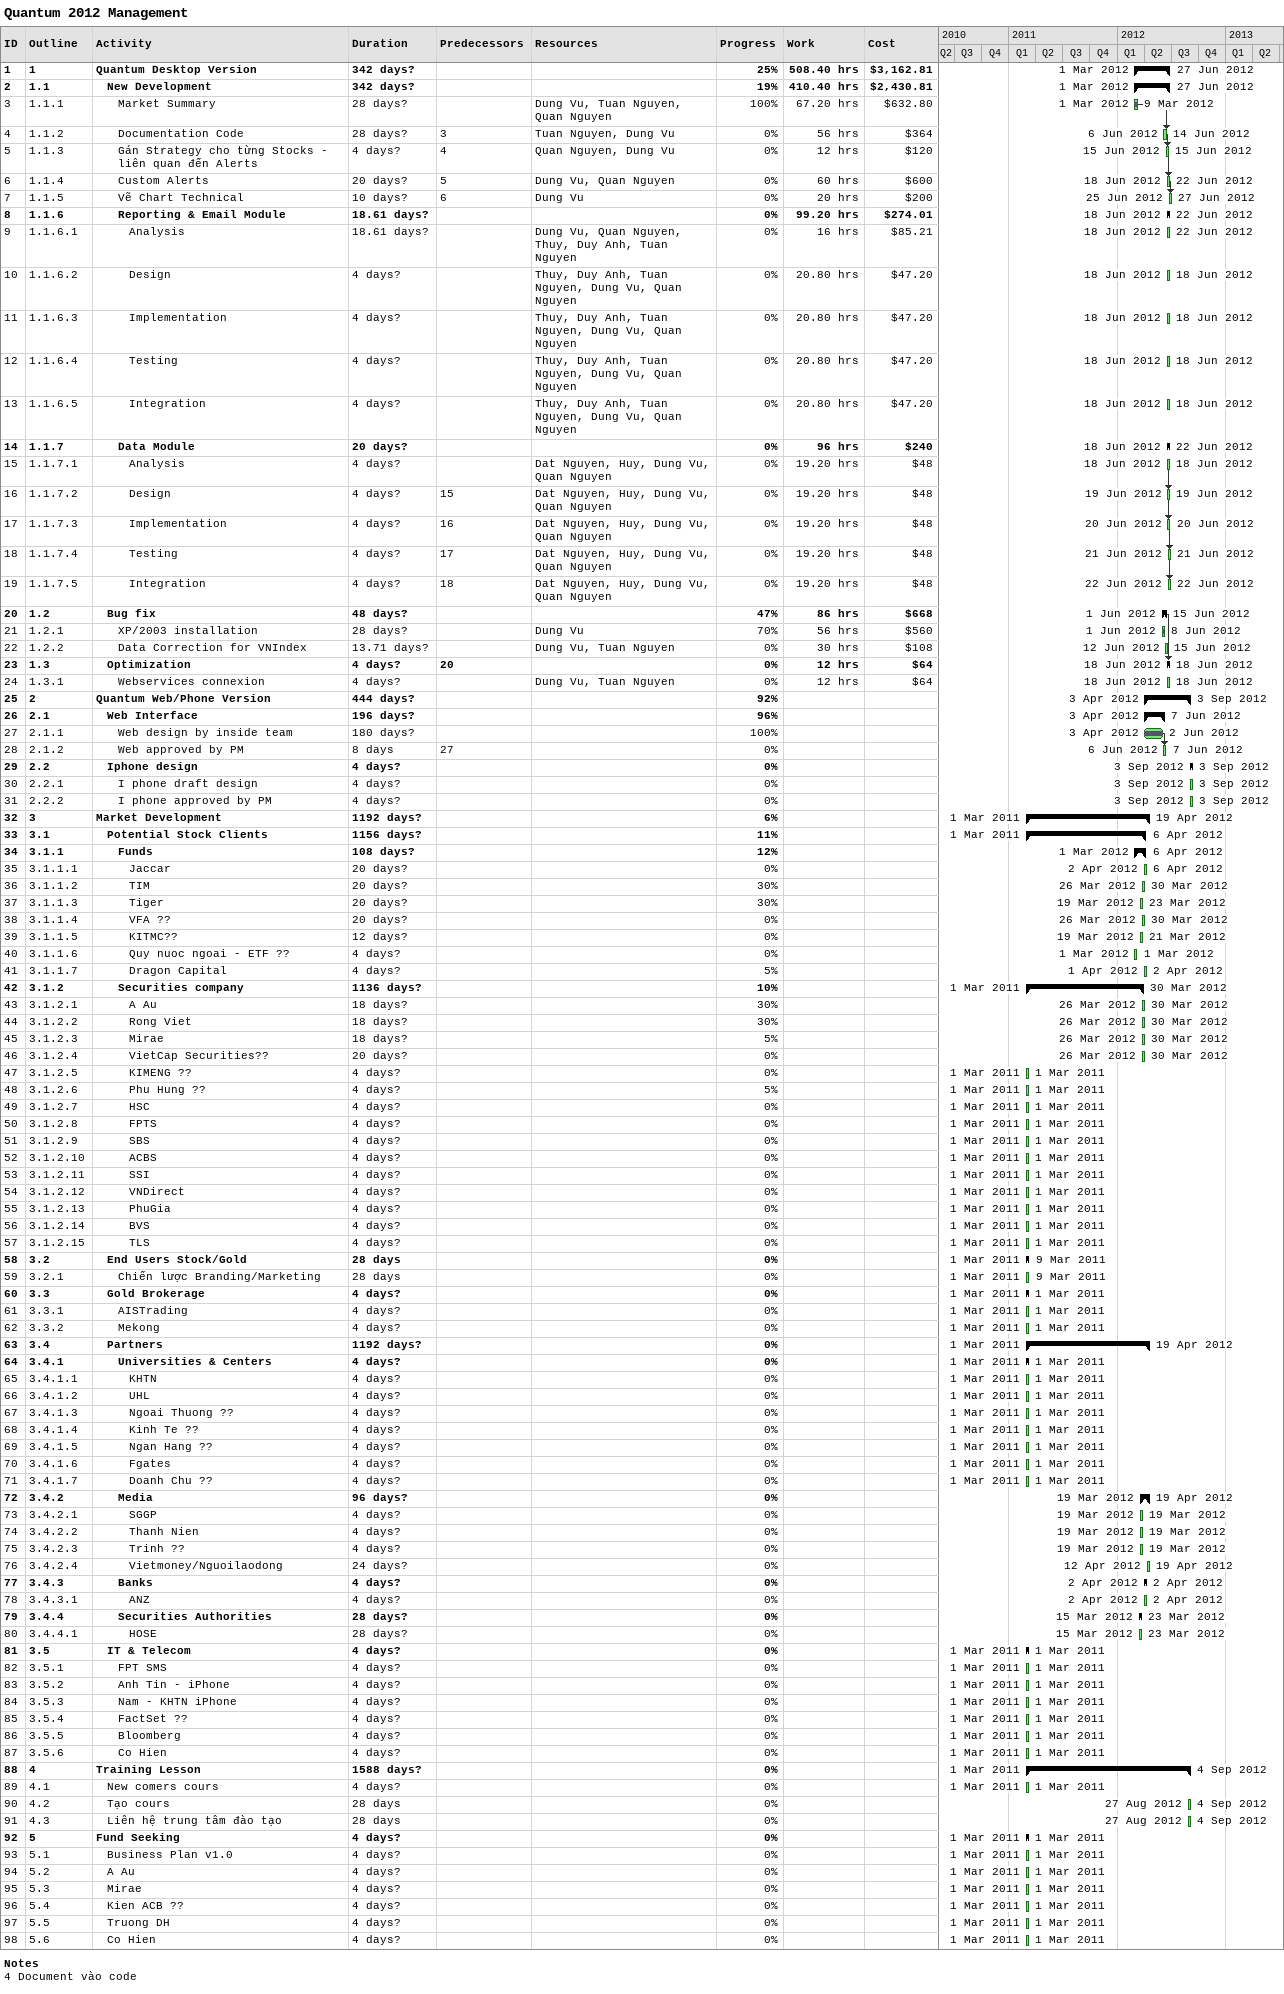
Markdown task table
Quantum 2012 Management

| ID | WBS | Task | Duration | Start | Finish | Predecessors | Resources | % complete | Work (h) | Cost ($) |
|---|---|---|---|---|---|---|---|---|---|---|
| 1 | 1 | **Quantum Desktop Version** | 342d? | 2012-03-01 | 2012-06-27 |  |  | 25 | 508.40 | 3162.81 |
| 2 | 1.1 | **New Development** | 342d? | 2012-03-01 | 2012-06-27 |  |  | 19 | 410.40 | 2430.81 |
| 3 | 1.1.1 | Market Summary | 28d? | 2012-03-01 | 2012-03-09 |  | Dung Vu, Tuan Nguyen, Quan Nguyen | 100 | 67.20 | 632.80 |
| 4 | 1.1.2 | Documentation Code | 28d? | 2012-06-06 | 2012-06-14 | 3 | Tuan Nguyen, Dung Vu | 0 | 56 | 364 |
| 5 | 1.1.3 | Gán Strategy cho từng Stocks - liên quan đến Alerts | 4d? | 2012-06-15 | 2012-06-15 | 4 | Quan Nguyen, Dung Vu | 0 | 12 | 120 |
| 6 | 1.1.4 | Custom Alerts | 20d? | 2012-06-18 | 2012-06-22 | 5 | Dung Vu, Quan Nguyen | 0 | 60 | 600 |
| 7 | 1.1.5 | Vẽ Chart Technical | 10d? | 2012-06-25 | 2012-06-27 | 6 | Dung Vu | 0 | 20 | 200 |
| 8 | 1.1.6 | **Reporting & Email Module** | 18.61d? | 2012-06-18 | 2012-06-22 |  |  | 0 | 99.20 | 274.01 |
| 9 | 1.1.6.1 | Analysis | 18.61d? | 2012-06-18 | 2012-06-22 |  | Dung Vu, Quan Nguyen, Thuy, Duy Anh, Tuan Nguyen | 0 | 16 | 85.21 |
| 10 | 1.1.6.2 | Design | 4d? | 2012-06-18 | 2012-06-18 |  | Thuy, Duy Anh, Tuan Nguyen, Dung Vu, Quan Nguyen | 0 | 20.80 | 47.20 |
| 11 | 1.1.6.3 | Implementation | 4d? | 2012-06-18 | 2012-06-18 |  | Thuy, Duy Anh, Tuan Nguyen, Dung Vu, Quan Nguyen | 0 | 20.80 | 47.20 |
| 12 | 1.1.6.4 | Testing | 4d? | 2012-06-18 | 2012-06-18 |  | Thuy, Duy Anh, Tuan Nguyen, Dung Vu, Quan Nguyen | 0 | 20.80 | 47.20 |
| 13 | 1.1.6.5 | Integration | 4d? | 2012-06-18 | 2012-06-18 |  | Thuy, Duy Anh, Tuan Nguyen, Dung Vu, Quan Nguyen | 0 | 20.80 | 47.20 |
| 14 | 1.1.7 | **Data Module** | 20d? | 2012-06-18 | 2012-06-22 |  |  | 0 | 96 | 240 |
| 15 | 1.1.7.1 | Analysis | 4d? | 2012-06-18 | 2012-06-18 |  | Dat Nguyen, Huy, Dung Vu, Quan Nguyen | 0 | 19.20 | 48 |
| 16 | 1.1.7.2 | Design | 4d? | 2012-06-19 | 2012-06-19 | 15 | Dat Nguyen, Huy, Dung Vu, Quan Nguyen | 0 | 19.20 | 48 |
| 17 | 1.1.7.3 | Implementation | 4d? | 2012-06-20 | 2012-06-20 | 16 | Dat Nguyen, Huy, Dung Vu, Quan Nguyen | 0 | 19.20 | 48 |
| 18 | 1.1.7.4 | Testing | 4d? | 2012-06-21 | 2012-06-21 | 17 | Dat Nguyen, Huy, Dung Vu, Quan Nguyen | 0 | 19.20 | 48 |
| 19 | 1.1.7.5 | Integration | 4d? | 2012-06-22 | 2012-06-22 | 18 | Dat Nguyen, Huy, Dung Vu, Quan Nguyen | 0 | 19.20 | 48 |
| 20 | 1.2 | **Bug fix** | 48d? | 2012-06-01 | 2012-06-15 |  |  | 47 | 86 | 668 |
| 21 | 1.2.1 | XP/2003 installation | 28d? | 2012-06-01 | 2012-06-08 |  | Dung Vu | 70 | 56 | 560 |
| 22 | 1.2.2 | Data Correction for VNIndex | 13.71d? | 2012-06-12 | 2012-06-15 |  | Dung Vu, Tuan Nguyen | 0 | 30 | 108 |
| 23 | 1.3 | **Optimization** | 4d? | 2012-06-18 | 2012-06-18 | 20 |  | 0 | 12 | 64 |
| 24 | 1.3.1 | Webservices connexion | 4d? | 2012-06-18 | 2012-06-18 |  | Dung Vu, Tuan Nguyen | 0 | 12 | 64 |
| 25 | 2 | **Quantum Web/Phone Version** | 444d? | 2012-04-03 | 2012-09-03 |  |  | 92 |  |  |
| 26 | 2.1 | **Web Interface** | 196d? | 2012-04-03 | 2012-06-07 |  |  | 96 |  |  |
| 27 | 2.1.1 | Web design by inside team | 180d? | 2012-04-03 | 2012-06-02 |  |  | 100 |  |  |
| 28 | 2.1.2 | Web approved by PM | 8d | 2012-06-06 | 2012-06-07 | 27 |  | 0 |  |  |
| 29 | 2.2 | **Iphone design** | 4d? | 2012-09-03 | 2012-09-03 |  |  | 0 |  |  |
| 30 | 2.2.1 | I phone draft design | 4d? | 2012-09-03 | 2012-09-03 |  |  | 0 |  |  |
| 31 | 2.2.2 | I phone approved by PM | 4d? | 2012-09-03 | 2012-09-03 |  |  | 0 |  |  |
| 32 | 3 | **Market Development** | 1192d? | 2011-03-01 | 2012-04-19 |  |  | 6 |  |  |
| 33 | 3.1 | **Potential Stock Clients** | 1156d? | 2011-03-01 | 2012-04-06 |  |  | 11 |  |  |
| 34 | 3.1.1 | **Funds** | 108d? | 2012-03-01 | 2012-04-06 |  |  | 12 |  |  |
| 35 | 3.1.1.1 | Jaccar | 20d? | 2012-04-02 | 2012-04-06 |  |  | 0 |  |  |
| 36 | 3.1.1.2 | TIM | 20d? | 2012-03-26 | 2012-03-30 |  |  | 30 |  |  |
| 37 | 3.1.1.3 | Tiger | 20d? | 2012-03-19 | 2012-03-23 |  |  | 30 |  |  |
| 38 | 3.1.1.4 | VFA ?? | 20d? | 2012-03-26 | 2012-03-30 |  |  | 0 |  |  |
| 39 | 3.1.1.5 | KITMC?? | 12d? | 2012-03-19 | 2012-03-21 |  |  | 0 |  |  |
| 40 | 3.1.1.6 | Quy nuoc ngoai - ETF ?? | 4d? | 2012-03-01 | 2012-03-01 |  |  | 0 |  |  |
| 41 | 3.1.1.7 | Dragon Capital | 4d? | 2012-04-01 | 2012-04-02 |  |  | 5 |  |  |
| 42 | 3.1.2 | **Securities company** | 1136d? | 2011-03-01 | 2012-03-30 |  |  | 10 |  |  |
| 43 | 3.1.2.1 | A Au | 18d? | 2012-03-26 | 2012-03-30 |  |  | 30 |  |  |
| 44 | 3.1.2.2 | Rong Viet | 18d? | 2012-03-26 | 2012-03-30 |  |  | 30 |  |  |
| 45 | 3.1.2.3 | Mirae | 18d? | 2012-03-26 | 2012-03-30 |  |  | 5 |  |  |
| 46 | 3.1.2.4 | VietCap Securities?? | 20d? | 2012-03-26 | 2012-03-30 |  |  | 0 |  |  |
| 47 | 3.1.2.5 | KIMENG ?? | 4d? | 2011-03-01 | 2011-03-01 |  |  | 0 |  |  |
| 48 | 3.1.2.6 | Phu Hung ?? | 4d? | 2011-03-01 | 2011-03-01 |  |  | 5 |  |  |
| 49 | 3.1.2.7 | HSC | 4d? | 2011-03-01 | 2011-03-01 |  |  | 0 |  |  |
| 50 | 3.1.2.8 | FPTS | 4d? | 2011-03-01 | 2011-03-01 |  |  | 0 |  |  |
| 51 | 3.1.2.9 | SBS | 4d? | 2011-03-01 | 2011-03-01 |  |  | 0 |  |  |
| 52 | 3.1.2.10 | ACBS | 4d? | 2011-03-01 | 2011-03-01 |  |  | 0 |  |  |
| 53 | 3.1.2.11 | SSI | 4d? | 2011-03-01 | 2011-03-01 |  |  | 0 |  |  |
| 54 | 3.1.2.12 | VNDirect | 4d? | 2011-03-01 | 2011-03-01 |  |  | 0 |  |  |
| 55 | 3.1.2.13 | PhuGia | 4d? | 2011-03-01 | 2011-03-01 |  |  | 0 |  |  |
| 56 | 3.1.2.14 | BVS | 4d? | 2011-03-01 | 2011-03-01 |  |  | 0 |  |  |
| 57 | 3.1.2.15 | TLS | 4d? | 2011-03-01 | 2011-03-01 |  |  | 0 |  |  |
| 58 | 3.2 | **End Users Stock/Gold** | 28d | 2011-03-01 | 2011-03-09 |  |  | 0 |  |  |
| 59 | 3.2.1 | Chiến lược Branding/Marketing | 28d | 2011-03-01 | 2011-03-09 |  |  | 0 |  |  |
| 60 | 3.3 | **Gold Brokerage** | 4d? | 2011-03-01 | 2011-03-01 |  |  | 0 |  |  |
| 61 | 3.3.1 | AISTrading | 4d? | 2011-03-01 | 2011-03-01 |  |  | 0 |  |  |
| 62 | 3.3.2 | Mekong | 4d? | 2011-03-01 | 2011-03-01 |  |  | 0 |  |  |
| 63 | 3.4 | **Partners** | 1192d? | 2011-03-01 | 2012-04-19 |  |  | 0 |  |  |
| 64 | 3.4.1 | **Universities & Centers** | 4d? | 2011-03-01 | 2011-03-01 |  |  | 0 |  |  |
| 65 | 3.4.1.1 | KHTN | 4d? | 2011-03-01 | 2011-03-01 |  |  | 0 |  |  |
| 66 | 3.4.1.2 | UHL | 4d? | 2011-03-01 | 2011-03-01 |  |  | 0 |  |  |
| 67 | 3.4.1.3 | Ngoai Thuong ?? | 4d? | 2011-03-01 | 2011-03-01 |  |  | 0 |  |  |
| 68 | 3.4.1.4 | Kinh Te ?? | 4d? | 2011-03-01 | 2011-03-01 |  |  | 0 |  |  |
| 69 | 3.4.1.5 | Ngan Hang ?? | 4d? | 2011-03-01 | 2011-03-01 |  |  | 0 |  |  |
| 70 | 3.4.1.6 | Fgates | 4d? | 2011-03-01 | 2011-03-01 |  |  | 0 |  |  |
| 71 | 3.4.1.7 | Doanh Chu ?? | 4d? | 2011-03-01 | 2011-03-01 |  |  | 0 |  |  |
| 72 | 3.4.2 | **Media** | 96d? | 2012-03-19 | 2012-04-19 |  |  | 0 |  |  |
| 73 | 3.4.2.1 | SGGP | 4d? | 2012-03-19 | 2012-03-19 |  |  | 0 |  |  |
| 74 | 3.4.2.2 | Thanh Nien | 4d? | 2012-03-19 | 2012-03-19 |  |  | 0 |  |  |
| 75 | 3.4.2.3 | Trinh ?? | 4d? | 2012-03-19 | 2012-03-19 |  |  | 0 |  |  |
| 76 | 3.4.2.4 | Vietmoney/Nguoilaodong | 24d? | 2012-04-12 | 2012-04-19 |  |  | 0 |  |  |
| 77 | 3.4.3 | **Banks** | 4d? | 2012-04-02 | 2012-04-02 |  |  | 0 |  |  |
| 78 | 3.4.3.1 | ANZ | 4d? | 2012-04-02 | 2012-04-02 |  |  | 0 |  |  |
| 79 | 3.4.4 | **Securities Authorities** | 28d? | 2012-03-15 | 2012-03-23 |  |  | 0 |  |  |
| 80 | 3.4.4.1 | HOSE | 28d? | 2012-03-15 | 2012-03-23 |  |  | 0 |  |  |
| 81 | 3.5 | **IT & Telecom** | 4d? | 2011-03-01 | 2011-03-01 |  |  | 0 |  |  |
| 82 | 3.5.1 | FPT SMS | 4d? | 2011-03-01 | 2011-03-01 |  |  | 0 |  |  |
| 83 | 3.5.2 | Anh Tin - iPhone | 4d? | 2011-03-01 | 2011-03-01 |  |  | 0 |  |  |
| 84 | 3.5.3 | Nam - KHTN iPhone | 4d? | 2011-03-01 | 2011-03-01 |  |  | 0 |  |  |
| 85 | 3.5.4 | FactSet ?? | 4d? | 2011-03-01 | 2011-03-01 |  |  | 0 |  |  |
| 86 | 3.5.5 | Bloomberg | 4d? | 2011-03-01 | 2011-03-01 |  |  | 0 |  |  |
| 87 | 3.5.6 | Co Hien | 4d? | 2011-03-01 | 2011-03-01 |  |  | 0 |  |  |
| 88 | 4 | **Training Lesson** | 1588d? | 2011-03-01 | 2012-09-04 |  |  | 0 |  |  |
| 89 | 4.1 | New comers cours | 4d? | 2011-03-01 | 2011-03-01 |  |  | 0 |  |  |
| 90 | 4.2 | Tạo cours | 28d | 2012-08-27 | 2012-09-04 |  |  | 0 |  |  |
| 91 | 4.3 | Liên hệ trung tâm đào tạo | 28d | 2012-08-27 | 2012-09-04 |  |  | 0 |  |  |
| 92 | 5 | **Fund Seeking** | 4d? | 2011-03-01 | 2011-03-01 |  |  | 0 |  |  |
| 93 | 5.1 | Business Plan v1.0 | 4d? | 2011-03-01 | 2011-03-01 |  |  | 0 |  |  |
| 94 | 5.2 | A Au | 4d? | 2011-03-01 | 2011-03-01 |  |  | 0 |  |  |
| 95 | 5.3 | Mirae | 4d? | 2011-03-01 | 2011-03-01 |  |  | 0 |  |  |
| 96 | 5.4 | Kien ACB ?? | 4d? | 2011-03-01 | 2011-03-01 |  |  | 0 |  |  |
| 97 | 5.5 | Truong DH | 4d? | 2011-03-01 | 2011-03-01 |  |  | 0 |  |  |
| 98 | 5.6 | Co Hien | 4d? | 2011-03-01 | 2011-03-01 |  |  | 0 |  |  |

Notes
- 4: Document vào code
